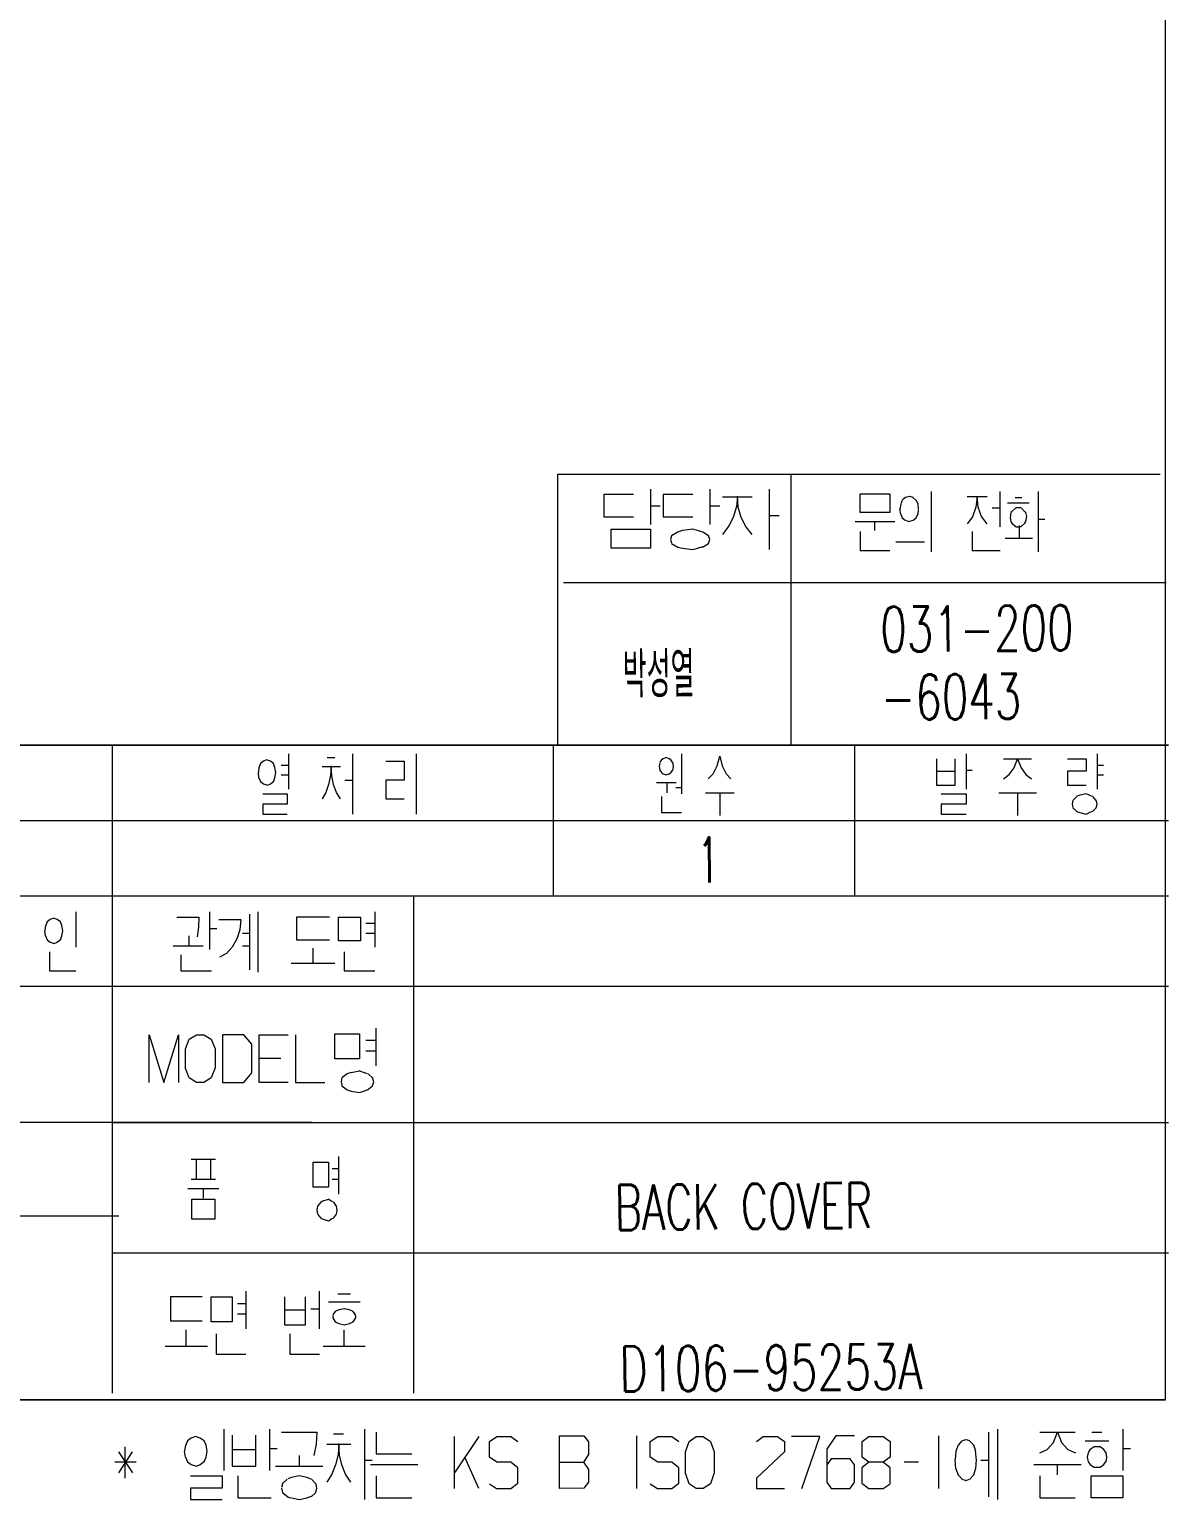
# Model space of a CAD drawing. Header units: millimetres. Extents: x 5 to 411, y 2 to 297.
# Drawn here: x 335.5 to 411.2, y 5.4 to 103 of the extents above; entities that cross this region are included whole.
import ezdxf

# ---------------------------------------------------------------- set-up
doc = ezdxf.new("R2010")
doc.units = ezdxf.units.MM
doc.layers.add('1', color=7, linetype='CONTINUOUS')
doc.styles.add('korean', font='simplex.shx', dxfattribs={"bigfont": 'whgtxt.shx'})

msp = doc.modelspace()

# ---------------------------------------------------------------- linework, layer by layer
at = {"layer": '1', "color": 18, "linetype": 'Continuous', "lineweight": 18}
for p, q in [((410.967, 12.06), (410.967, 289.06)), ((410.967, 12.06), (410.967, 289.06)), ((370.61, 73.488), (370.61, 55.489)), ((370.61, 73.488), (410.61, 73.488)), ((386.11, 55.471), (386.11, 73.488)), ((370.998, 66.302), (410.998, 66.302)), ((411.167, 55.489), (274.04, 55.489)), ((274.04, 55.489), (411.167, 55.489)), ((341.04, 55.489), (341.04, 12.489)), ((370.34, 45.489), (370.34, 55.489)), ((390.34, 45.489), (390.34, 55.489)), ((274.04, 50.489), (411.167, 50.489)), ((274.04, 45.489), (411.167, 45.489)), ((361.04, 45.489), (361.04, 12.489)), ((411.167, 39.489), (274.04, 39.489)), ((306.54, 30.489), (354.297, 30.489)), ((341.04, 30.453), (411.167, 30.453)), ((274.491, 24.273), (341.491, 24.273)), ((411.167, 21.789), (341.04, 21.789)), ((9.967, 12.06), (410.967, 12.06)), ((410.967, 12.06), (9.967, 12.06))]:
    msp.add_line(p, q, dxfattribs=at)
at = {"layer": '1', "color": 18, "linetype": 'Continuous', "lineweight": 13}
for p, q in [((376.781, 72.483), (376.781, 70.139)), ((380.722, 72.483), (380.722, 70.139)), ((384.663, 72.483), (384.663, 68.483)), ((395.396, 72.332), (395.396, 68.332)), ((399.983, 69.988), (399.983, 72.332)), ((402.513, 72.332), (402.513, 68.332)), ((375.642, 72.139), (373.673, 72.139)), ((373.673, 72.139), (373.673, 70.639)), ((376.781, 71.389), (377.427, 71.389)), ((379.583, 72.139), (377.614, 72.139)), ((377.614, 72.139), (377.614, 70.639)), ((380.722, 71.389), (381.368, 71.389)), ((381.555, 71.983), (383.524, 71.983)), ((382.478, 71.326), (382.263, 70.608)), ((382.54, 71.983), (382.478, 71.326)), ((382.601, 71.295), (382.54, 72.014)), ((382.786, 70.608), (382.601, 71.295)), ((390.688, 70.926), (390.688, 72.176)), ((390.688, 72.176), (392.661, 72.176)), ((392.661, 72.176), (392.661, 70.926)), ((393.382, 71.488), (393.32, 71.144)), ((393.485, 71.738), (393.382, 71.519)), ((393.711, 71.926), (393.505, 71.769)), ((393.978, 71.988), (393.711, 71.926)), ((394.204, 71.926), (393.998, 71.988)), ((394.409, 71.738), (394.183, 71.926)), ((394.533, 71.488), (394.43, 71.738)), ((394.574, 71.176), (394.533, 71.488)), ((397.804, 71.988), (399.12, 71.988)), ((398.38, 71.301), (398.154, 70.644)), ((398.462, 71.988), (398.38, 71.301)), ((398.524, 71.301), (398.462, 72.019)), ((398.75, 70.676), (398.524, 71.301)), ((399.449, 71.238), (399.983, 71.238)), ((400.478, 71.582), (401.917, 71.582)), ((401.033, 71.238), (400.745, 70.988)), ((400.971, 71.926), (401.423, 71.926)), ((401.197, 71.238), (401.033, 71.238)), ((401.362, 71.238), (401.197, 71.238)), ((401.629, 70.988), (401.382, 71.238)), ((373.673, 70.639), (375.642, 70.639)), ((377.614, 70.639), (379.583, 70.639)), ((382.263, 70.608), (381.986, 70.045)), ((383.094, 70.014), (382.786, 70.608)), ((384.663, 70.733), (385.309, 70.733)), ((390.359, 70.332), (392.989, 70.332)), ((392.661, 70.926), (390.688, 70.926)), ((391.674, 69.738), (391.674, 70.332)), ((393.382, 70.832), (393.32, 71.176)), ((393.382, 70.832), (393.485, 70.582)), ((393.485, 70.582), (393.69, 70.426)), ((393.711, 70.426), (393.916, 70.332)), ((393.916, 70.332), (394.204, 70.426)), ((394.204, 70.426), (394.409, 70.582)), ((394.409, 70.582), (394.533, 70.863)), ((394.533, 70.832), (394.574, 71.144)), ((398.154, 70.644), (397.804, 70.176)), ((399.12, 70.176), (398.75, 70.676)), ((400.704, 70.926), (400.642, 70.582)), ((400.642, 70.582), (400.704, 70.332)), ((400.766, 70.988), (400.704, 70.926)), ((400.704, 70.332), (400.766, 70.238)), ((401.629, 70.238), (401.691, 70.332)), ((401.691, 70.926), (401.65, 70.988)), ((401.752, 70.676), (401.691, 70.926)), ((401.691, 70.332), (401.752, 70.676)), ((402.513, 70.488), (402.944, 70.488)), ((374.165, 68.576), (374.165, 69.826)), ((374.165, 69.826), (376.781, 69.826)), ((376.781, 69.826), (376.781, 68.576)), ((378.168, 69.389), (378.106, 69.139)), ((378.599, 69.639), (378.168, 69.389)), ((378.906, 69.733), (378.568, 69.639)), ((379.583, 69.826), (378.906, 69.733)), ((379.891, 69.733), (379.552, 69.826)), ((380.229, 69.639), (379.891, 69.733)), ((380.629, 69.389), (380.26, 69.639)), ((380.722, 69.139), (380.629, 69.42)), ((381.986, 70.045), (381.555, 69.483)), ((383.524, 69.483), (383.094, 70.014)), ((390.688, 69.676), (390.688, 68.426)), ((398.133, 69.676), (398.133, 68.426)), ((400.766, 70.238), (401.054, 69.988)), ((401.033, 69.988), (401.197, 69.988)), ((401.362, 69.988), (401.218, 69.988)), ((401.259, 69.238), (401.259, 70.082)), ((401.362, 69.988), (401.629, 70.238)), ((376.781, 68.576), (374.165, 68.576)), ((378.106, 69.139), (378.168, 68.92)), ((378.168, 68.889), (378.599, 68.639)), ((378.599, 68.639), (378.906, 68.576)), ((378.906, 68.576), (379.583, 68.483)), ((379.583, 68.483), (379.922, 68.576)), ((379.891, 68.576), (380.26, 68.67)), ((380.229, 68.639), (380.629, 68.889)), ((380.629, 68.889), (380.722, 69.139)), ((390.688, 68.426), (392.661, 68.426)), ((393.053, 68.988), (394.964, 68.988)), ((398.133, 68.426), (399.983, 68.426)), ((400.314, 69.238), (402.122, 69.238)), ((352.754, 54.929), (352.754, 52.585)), ((355.317, 54.679), (355.829, 54.679)), ((356.985, 54.929), (356.985, 50.929)), ((361.216, 54.929), (361.216, 50.929)), ((377.816, 54.679), (377.608, 54.585)), ((378.01, 54.585), (377.816, 54.679)), ((378.842, 54.929), (378.842, 52.273)), ((381.208, 54.116), (381.372, 54.773)), ((381.372, 54.773), (381.535, 54.116)), ((397.723, 54.929), (397.723, 52.585)), ((406.426, 54.929), (406.426, 52.585)), ((350.783, 54.023), (350.745, 53.71)), ((350.783, 53.335), (350.745, 53.679)), ((350.896, 54.273), (350.783, 53.991)), ((351.086, 54.429), (350.896, 54.273)), ((351.294, 54.523), (351.086, 54.429)), ((351.541, 54.429), (351.294, 54.523)), ((351.749, 54.273), (351.541, 54.429)), ((351.844, 54.023), (351.749, 54.273)), ((351.901, 53.679), (351.844, 54.023)), ((351.844, 53.335), (351.901, 53.679)), ((352.261, 54.179), (352.754, 54.179)), ((354.976, 54.085), (356.189, 54.085)), ((355.582, 54.085), (355.544, 53.491)), ((355.62, 53.46), (355.582, 54.116)), ((359.207, 54.429), (360.42, 54.429)), ((360.42, 54.429), (360.42, 53.179)), ((377.385, 54.335), (377.341, 54.085)), ((377.341, 54.085), (377.385, 53.835)), ((377.504, 54.523), (377.385, 54.366)), ((377.385, 53.835), (377.504, 53.679)), ((377.623, 54.585), (377.504, 54.523)), ((377.504, 53.679), (377.623, 53.585)), ((378.01, 53.585), (378.128, 53.679)), ((378.128, 54.523), (378.024, 54.585)), ((378.247, 54.335), (378.128, 54.523)), ((378.128, 53.679), (378.247, 53.835)), ((378.292, 54.085), (378.247, 54.366)), ((378.247, 53.835), (378.292, 54.085)), ((380.941, 53.585), (381.208, 54.116)), ((381.535, 54.116), (381.803, 53.585)), ((395.754, 54.585), (395.754, 52.835)), ((395.754, 53.773), (397.002, 53.773)), ((397.002, 52.835), (397.002, 54.585)), ((397.723, 53.835), (398.132, 53.835)), ((400.203, 54.585), (402.075, 54.585)), ((400.593, 53.554), (400.905, 53.991)), ((400.905, 53.991), (401.139, 54.585)), ((401.139, 54.585), (401.373, 53.991)), ((401.373, 53.991), (401.685, 53.554)), ((404.457, 54.585), (405.705, 54.585)), ((405.705, 53.773), (404.457, 53.773)), ((404.457, 53.773), (404.457, 52.835)), ((405.705, 54.585), (405.705, 53.773)), ((406.426, 54.179), (406.836, 54.179)), ((350.783, 53.335), (350.896, 53.085)), ((350.896, 53.085), (351.086, 52.929)), ((351.086, 52.929), (351.351, 52.835)), ((351.351, 52.835), (351.541, 52.929)), ((351.541, 52.929), (351.768, 53.116)), ((351.749, 53.085), (351.844, 53.335)), ((352.261, 53.523), (352.754, 53.523)), ((355.412, 52.898), (355.222, 52.366)), ((355.544, 53.491), (355.412, 52.898)), ((355.734, 52.898), (355.62, 53.46)), ((355.924, 52.366), (355.734, 52.898)), ((356.492, 53.179), (356.985, 53.179)), ((360.42, 53.179), (359.207, 53.179)), ((359.207, 53.179), (359.207, 51.929)), ((377.177, 53.023), (378.485, 53.023)), ((377.623, 53.585), (377.816, 53.523)), ((377.816, 53.523), (378.01, 53.585)), ((377.861, 53.023), (377.861, 52.335)), ((380.614, 53.273), (380.941, 53.585)), ((381.803, 53.585), (382.115, 53.273)), ((395.754, 52.835), (397.002, 52.835)), ((400.203, 53.273), (400.593, 53.554)), ((401.685, 53.554), (402.075, 53.273)), ((404.457, 52.835), (405.705, 52.835)), ((406.426, 53.523), (406.836, 53.523)), ((351.048, 52.273), (352.659, 52.273)), ((352.659, 52.273), (352.659, 51.585)), ((355.222, 52.366), (354.976, 51.929)), ((356.189, 51.929), (355.924, 52.366)), ((359.207, 51.929), (360.42, 51.929)), ((377.504, 52.085), (377.504, 51.023)), ((378.455, 52.679), (378.842, 52.679)), ((380.42, 52.335), (382.323, 52.335)), ((381.372, 52.335), (381.372, 50.835)), ((396.066, 52.273), (397.723, 52.273)), ((397.723, 52.273), (397.723, 51.585)), ((399.891, 52.335), (402.387, 52.335)), ((401.139, 52.335), (401.139, 50.835)), ((404.808, 51.835), (404.769, 51.585)), ((405.081, 52.085), (404.808, 51.835)), ((405.276, 52.179), (405.061, 52.085)), ((405.705, 52.273), (405.276, 52.179)), ((405.9, 52.179), (405.685, 52.273)), ((406.114, 52.085), (405.9, 52.179)), ((406.368, 51.835), (406.134, 52.085)), ((406.426, 51.585), (406.368, 51.866)), ((352.659, 51.585), (351.048, 51.585)), ((351.048, 51.585), (351.048, 50.929)), ((351.048, 50.929), (352.659, 50.929)), ((377.504, 51.023), (378.842, 51.023)), ((397.723, 51.585), (396.066, 51.585)), ((396.066, 51.585), (396.066, 50.929)), ((396.066, 50.929), (397.723, 50.929)), ((404.769, 51.585), (404.808, 51.366)), ((404.808, 51.335), (405.081, 51.085)), ((405.081, 51.085), (405.276, 51.023)), ((405.276, 51.023), (405.705, 50.929)), ((405.705, 50.929), (405.919, 51.023)), ((405.9, 51.023), (406.134, 51.116)), ((406.114, 51.085), (406.368, 51.335)), ((406.368, 51.335), (406.426, 51.585)), ((336.927, 43.929), (336.733, 43.773)), ((337.141, 44.023), (336.927, 43.929)), ((337.394, 43.929), (337.141, 44.023)), ((337.607, 43.773), (337.394, 43.929)), ((338.636, 44.429), (338.636, 42.085)), ((345.342, 44.085), (346.789, 44.085)), ((346.789, 44.085), (346.767, 43.429)), ((347.513, 44.429), (347.513, 41.929)), ((348.126, 43.929), (349.574, 43.929)), ((349.574, 43.929), (349.506, 43.241)), ((350.162, 44.273), (350.162, 40.585)), ((350.704, 44.429), (350.704, 40.429)), ((355.459, 44.085), (353.287, 44.085)), ((353.287, 44.085), (353.287, 42.585)), ((356.072, 42.523), (356.072, 44.085)), ((356.072, 44.085), (357.519, 44.085)), ((357.519, 44.085), (357.519, 42.523)), ((358.469, 44.429), (358.469, 42.085)), ((336.617, 43.523), (336.578, 43.21)), ((336.617, 42.835), (336.578, 43.179)), ((336.733, 43.773), (336.617, 43.491)), ((337.704, 43.523), (337.607, 43.773)), ((337.762, 43.179), (337.704, 43.523)), ((337.704, 42.835), (337.762, 43.179)), ((346.767, 43.429), (346.676, 42.773)), ((347.513, 43.335), (347.988, 43.335)), ((349.506, 43.241), (349.325, 42.648)), ((349.687, 43.023), (350.162, 43.023)), ((357.881, 43.679), (358.469, 43.679)), ((357.881, 43.023), (358.469, 43.023)), ((336.617, 42.835), (336.733, 42.585)), ((336.733, 42.585), (336.927, 42.429)), ((336.927, 42.429), (337.199, 42.335)), ((337.199, 42.335), (337.394, 42.429)), ((337.394, 42.429), (337.627, 42.616)), ((337.607, 42.585), (337.704, 42.835)), ((345.093, 42.179), (347.083, 42.179)), ((346.133, 42.835), (346.133, 42.179)), ((349.008, 42.085), (348.624, 41.679)), ((349.325, 42.648), (349.008, 42.085)), ((349.687, 42.179), (350.162, 42.179)), ((353.287, 42.585), (355.459, 42.585)), ((354.373, 41.023), (354.373, 42.023)), ((357.519, 42.523), (356.072, 42.523)), ((336.889, 41.773), (336.889, 40.523)), ((345.59, 41.585), (345.59, 40.523)), ((348.624, 41.679), (348.171, 41.429)), ((352.925, 41.023), (355.821, 41.023)), ((356.434, 41.773), (356.434, 40.523)), ((336.889, 40.523), (338.636, 40.523)), ((345.59, 40.523), (347.626, 40.523)), ((356.434, 40.523), (358.469, 40.523)), ((343.501, 33.116), (343.501, 36.283)), ((343.501, 36.283), (344.472, 33.116)), ((344.472, 33.116), (345.443, 36.283)), ((345.443, 36.283), (345.443, 33.116)), ((346.161, 35.983), (346.646, 36.283)), ((346.646, 36.283), (347.132, 36.283)), ((347.132, 36.283), (347.617, 35.983)), ((349.791, 36.283), (348.361, 36.283)), ((348.361, 36.283), (348.361, 33.116)), ((350.302, 35.649), (349.791, 36.283)), ((350.79, 33.116), (350.79, 36.283)), ((350.79, 36.283), (352.732, 36.283)), ((353.22, 36.283), (353.22, 33.116)), ((355.829, 34.683), (355.829, 36.349)), ((355.829, 36.349), (357.464, 36.349)), ((357.464, 36.349), (357.464, 34.683)), ((358.537, 36.716), (358.537, 34.216)), ((345.905, 35.349), (346.161, 35.983)), ((345.905, 34.049), (345.905, 35.349)), ((347.617, 35.983), (347.873, 35.349)), ((347.873, 35.349), (347.873, 34.083)), ((350.302, 33.749), (350.302, 35.649)), ((357.873, 35.916), (358.537, 35.916)), ((357.873, 35.216), (358.537, 35.216)), ((352.247, 34.716), (350.79, 34.716)), ((357.464, 34.683), (355.829, 34.683)), ((346.161, 33.416), (345.905, 34.049)), ((346.646, 33.116), (346.161, 33.416)), ((347.617, 33.416), (347.132, 33.116)), ((347.873, 34.083), (347.617, 33.416)), ((349.791, 33.116), (350.302, 33.749)), ((356.289, 33.416), (356.237, 33.149)), ((356.646, 33.683), (356.289, 33.416)), ((356.902, 33.783), (356.621, 33.683)), ((356.902, 33.783), (357.464, 33.883)), ((357.719, 33.783), (357.438, 33.883)), ((358, 33.683), (357.719, 33.783)), ((358.333, 33.416), (358.026, 33.683)), ((358.409, 33.149), (358.333, 33.449)), ((347.132, 33.116), (346.646, 33.116)), ((348.361, 33.116), (349.791, 33.116)), ((352.732, 33.116), (350.79, 33.116)), ((353.22, 33.116), (355.162, 33.116)), ((356.237, 33.149), (356.289, 32.916)), ((356.289, 32.883), (356.646, 32.616)), ((356.646, 32.616), (356.902, 32.549)), ((356.902, 32.549), (357.464, 32.449)), ((357.464, 32.449), (357.745, 32.549)), ((357.719, 32.549), (358.026, 32.649)), ((358, 32.616), (358.333, 32.883)), ((358.333, 32.883), (358.409, 33.149)), ((346.281, 28.035), (347.911, 28.035)), ((346.633, 26.702), (346.633, 28.035)), ((347.559, 28.035), (347.559, 26.702)), ((354.373, 26.169), (354.373, 27.835)), ((354.373, 27.835), (355.396, 27.835)), ((355.396, 27.835), (355.396, 26.169)), ((355.651, 27.402), (356.067, 27.402)), ((356.067, 28.202), (356.067, 25.702)), ((346.281, 26.702), (347.911, 26.702)), ((355.651, 26.702), (356.067, 26.702)), ((346.073, 26.069), (348.118, 26.069)), ((346.329, 24.035), (346.329, 25.369)), ((346.329, 25.369), (347.863, 25.369)), ((347.096, 25.435), (347.096, 26.069)), ((347.863, 25.369), (347.863, 24.035)), ((355.396, 26.169), (354.373, 26.169)), ((355.044, 25.269), (355.396, 25.369)), ((355.556, 25.269), (355.38, 25.369)), ((354.661, 24.902), (354.629, 24.635)), ((354.629, 24.635), (354.661, 24.402)), ((354.885, 25.169), (354.661, 24.902)), ((355.044, 25.269), (354.869, 25.169)), ((355.731, 25.169), (355.556, 25.269)), ((355.939, 24.902), (355.747, 25.169)), ((355.987, 24.635), (355.939, 24.935)), ((355.939, 24.369), (355.987, 24.635)), ((347.863, 24.035), (346.329, 24.035)), ((354.661, 24.369), (354.885, 24.102)), ((354.885, 24.102), (355.044, 24.035)), ((355.044, 24.035), (355.396, 23.935)), ((355.396, 23.935), (355.572, 24.035)), ((355.556, 24.035), (355.747, 24.135)), ((355.731, 24.102), (355.939, 24.369)), ((347.011, 18.891), (344.912, 18.891)), ((344.912, 18.891), (344.912, 17.291)), ((347.603, 17.225), (347.603, 18.891)), ((347.603, 18.891), (349.003, 18.891)), ((349.003, 18.891), (349.003, 17.225)), ((349.921, 19.258), (349.921, 16.758)), ((352.483, 18.891), (352.483, 17.025)), ((353.883, 17.025), (353.883, 18.891)), ((354.801, 16.758), (354.801, 19.258)), ((355.394, 18.558), (357.493, 18.558)), ((356.028, 19.091), (356.858, 19.091)), ((349.353, 18.458), (349.921, 18.458)), ((349.353, 17.758), (349.921, 17.758)), ((352.483, 18.025), (353.883, 18.025)), ((354.233, 18.091), (354.801, 18.091)), ((355.678, 17.658), (355.678, 17.591)), ((355.853, 17.925), (355.7, 17.691)), ((356.093, 18.025), (355.853, 17.925)), ((356.443, 18.091), (356.115, 18.025)), ((356.793, 18.025), (356.465, 18.091)), ((357.033, 17.925), (356.793, 18.025)), ((357.208, 17.658), (357.033, 17.925)), ((357.208, 17.558), (357.186, 17.691)), ((344.912, 17.291), (347.011, 17.291)), ((345.962, 15.625), (345.962, 16.691)), ((349.003, 17.225), (347.603, 17.225)), ((352.483, 17.025), (353.883, 17.025)), ((355.678, 17.558), (355.678, 17.491)), ((355.678, 17.491), (355.853, 17.225)), ((355.853, 17.225), (356.093, 17.125)), ((356.093, 17.125), (356.465, 17.025)), ((356.443, 17.025), (356.793, 17.125)), ((356.443, 15.625), (356.443, 16.691)), ((356.793, 17.125), (357.033, 17.225)), ((357.033, 17.225), (357.208, 17.491)), ((357.208, 17.491), (357.208, 17.558)), ((344.562, 15.625), (347.361, 15.625)), ((347.953, 16.425), (347.953, 15.091)), ((352.833, 16.425), (352.833, 15.091)), ((355.044, 15.625), (357.842, 15.625)), ((347.953, 15.091), (349.921, 15.091)), ((352.833, 15.091), (354.801, 15.091)), ((348.456, 10.103), (348.456, 7.368)), ((351.483, 10.103), (351.483, 7.368)), ((352.273, 9.921), (354.633, 9.921)), ((354.633, 9.921), (354.584, 9.118)), ((355.742, 9.811), (356.406, 9.811)), ((357.783, 10.103), (357.783, 5.436)), ((358.572, 9.921), (358.572, 8.462)), ((399.211, 9.921), (399.211, 5.618)), ((399.801, 10.103), (399.801, 5.436)), ((402.609, 9.921), (404.97, 9.921)), ((403.519, 9.228), (403.789, 9.921)), ((403.789, 9.921), (404.06, 9.228)), ((406.079, 9.921), (406.743, 9.921)), ((408.12, 10.103), (408.12, 7.368)), ((341.911, 6.858), (341.911, 8.936)), ((345.899, 9.046), (345.85, 8.681)), ((346.046, 9.337), (345.899, 9.009)), ((346.292, 9.519), (346.046, 9.337)), ((346.563, 9.629), (346.292, 9.519)), ((346.883, 9.519), (346.563, 9.629)), ((347.153, 9.337), (346.883, 9.519)), ((347.276, 9.046), (347.153, 9.337)), ((347.35, 8.644), (347.276, 9.046)), ((349, 9.702), (349, 7.66)), ((350.573, 7.66), (350.573, 9.702)), ((351.483, 8.827), (352, 8.827)), ((354.584, 9.118), (354.436, 8.353)), ((355.299, 9.118), (356.873, 9.118)), ((356.086, 9.118), (356.037, 8.426)), ((356.136, 8.389), (356.086, 9.155)), ((363.766, 6.165), (363.766, 9.629)), ((365.389, 9.629), (363.766, 7.223)), ((366.079, 9.301), (366.571, 9.629)), ((366.079, 8.243), (366.079, 9.301)), ((366.571, 9.629), (367.506, 9.629)), ((367.506, 9.629), (367.973, 9.301)), ((370.732, 6.165), (370.732, 9.665)), ((370.732, 9.665), (372.355, 9.665)), ((372.355, 9.665), (372.65, 9.264)), ((372.65, 9.264), (372.65, 8.426)), ((375.876, 6.165), (375.876, 9.665)), ((376.763, 9.301), (377.255, 9.629)), ((376.763, 8.243), (376.763, 9.301)), ((377.255, 9.629), (378.19, 9.629)), ((378.19, 9.629), (378.657, 9.301)), ((379.102, 8.608), (379.348, 9.301)), ((379.348, 9.301), (379.815, 9.629)), ((379.815, 9.629), (380.282, 9.629)), ((380.282, 9.629), (380.749, 9.301)), ((380.749, 9.301), (380.995, 8.608)), ((383.803, 9.301), (384.246, 9.629)), ((384.246, 9.629), (385.205, 9.629)), ((385.205, 9.629), (385.672, 9.301)), ((385.672, 9.301), (385.672, 8.608)), ((388.01, 9.629), (386.142, 9.629)), ((386.83, 6.165), (388.01, 9.629)), ((389.07, 9.665), (388.48, 8.79)), ((388.48, 8.79), (388.48, 6.603)), ((390.324, 9.665), (389.07, 9.665)), ((390.818, 9.301), (391.261, 9.629)), ((390.818, 8.243), (390.818, 9.301)), ((391.261, 9.629), (392.22, 9.629)), ((392.22, 9.629), (392.687, 9.301)), ((392.687, 9.301), (392.687, 8.243)), ((395.913, 6.165), (395.913, 9.665)), ((397.194, 9.046), (397.047, 8.644)), ((397.44, 9.337), (397.194, 9.046)), ((397.711, 9.41), (397.465, 9.337)), ((397.981, 9.337), (397.735, 9.41)), ((398.227, 9.046), (397.957, 9.337)), ((398.375, 8.644), (398.227, 9.046)), ((403.101, 8.754), (403.519, 9.228)), ((404.06, 9.228), (404.478, 8.754)), ((405.636, 9.337), (407.21, 9.337)), ((406.226, 8.936), (405.956, 8.754)), ((406.423, 8.936), (406.226, 8.936)), ((406.62, 8.936), (406.423, 8.936)), ((406.865, 8.754), (406.62, 8.936)), ((408.12, 8.827), (408.636, 8.827)), ((342.624, 7.915), (341.222, 7.915)), ((342.378, 8.608), (341.468, 7.223)), ((341.468, 8.608), (342.402, 7.223)), ((345.899, 8.243), (345.85, 8.644)), ((345.899, 8.243), (346.046, 7.952)), ((346.046, 7.952), (346.292, 7.769)), ((346.883, 7.769), (347.178, 7.988)), ((347.153, 7.952), (347.276, 8.243)), ((347.276, 8.243), (347.35, 8.644)), ((349, 8.754), (350.573, 8.754)), ((353.453, 8.353), (353.453, 7.66)), ((356.037, 8.426), (355.865, 7.733)), ((356.283, 7.733), (356.136, 8.389)), ((357.783, 8.061), (358.299, 8.061)), ((358.572, 8.462), (360.933, 8.462)), ((365.389, 6.165), (364.454, 8.243)), ((366.571, 7.915), (366.079, 8.243)), ((367.506, 7.915), (366.571, 7.915)), ((367.973, 7.551), (367.506, 7.915)), ((370.732, 7.915), (372.33, 7.915)), ((372.65, 8.426), (372.33, 7.915)), ((372.33, 7.915), (372.65, 7.441)), ((377.255, 7.915), (376.763, 8.243)), ((378.19, 7.915), (377.255, 7.915)), ((378.657, 7.551), (378.19, 7.915)), ((379.102, 7.186), (379.102, 8.608)), ((380.995, 8.608), (380.995, 7.223)), ((385.672, 8.608), (383.803, 6.858)), ((388.775, 8.134), (388.48, 7.733)), ((390.029, 8.134), (388.775, 8.134)), ((390.324, 7.733), (390.029, 8.134)), ((391.261, 7.915), (390.794, 7.551)), ((391.261, 7.915), (390.818, 8.243)), ((392.22, 7.915), (391.261, 7.915)), ((392.687, 8.243), (392.22, 7.915)), ((392.687, 7.551), (392.22, 7.915)), ((394.559, 7.915), (393.624, 7.915)), ((397.047, 8.644), (396.998, 8.098)), ((397.047, 7.478), (396.998, 8.098)), ((398.424, 8.061), (398.35, 8.681)), ((398.375, 7.478), (398.424, 8.098)), ((398.694, 8.061), (399.211, 8.061)), ((402.609, 8.535), (403.101, 8.754)), ((404.478, 8.754), (404.994, 8.535)), ((405.833, 8.535), (405.759, 8.243)), ((405.759, 8.243), (405.833, 7.952)), ((405.956, 8.754), (405.833, 8.572)), ((405.833, 7.952), (405.956, 7.769)), ((407.013, 8.535), (406.865, 8.754)), ((406.865, 7.769), (407.013, 7.988)), ((407.062, 8.243), (407.013, 8.535)), ((407.013, 7.952), (407.062, 8.243)), ((346.243, 7.004), (348.333, 7.004)), ((346.292, 7.769), (346.637, 7.66)), ((346.637, 7.66), (346.883, 7.769)), ((348.333, 7.004), (348.333, 6.202)), ((349, 7.66), (350.573, 7.66)), ((349.393, 7.004), (349.393, 5.546)), ((351.879, 7.66), (355.027, 7.66)), ((352.936, 6.894), (352.691, 6.822)), ((353.453, 7.004), (352.936, 6.894)), ((353.969, 6.894), (353.453, 7.004)), ((354.24, 6.785), (353.969, 6.894)), ((355.619, 7.113), (355.299, 6.603)), ((355.865, 7.733), (355.619, 7.113)), ((356.529, 7.113), (356.283, 7.733)), ((356.873, 6.603), (356.529, 7.113)), ((358.179, 7.769), (361.326, 7.769)), ((358.572, 7.004), (358.572, 5.546)), ((367.973, 6.53), (367.973, 7.551)), ((372.65, 7.441), (372.65, 6.603)), ((378.657, 6.53), (378.657, 7.551)), ((379.348, 6.493), (379.102, 7.186)), ((380.995, 7.223), (380.749, 6.493)), ((383.803, 6.858), (383.803, 6.165)), ((390.324, 6.603), (390.324, 7.733)), ((390.794, 7.551), (390.794, 6.53)), ((392.687, 6.493), (392.687, 7.551)), ((397.047, 7.478), (397.194, 7.077)), ((397.194, 7.077), (397.465, 6.785)), ((397.981, 6.785), (398.227, 7.077)), ((398.227, 7.077), (398.375, 7.514)), ((402.216, 7.769), (405.363, 7.769)), ((402.609, 7.004), (402.609, 5.546)), ((403.789, 7.077), (403.789, 7.769)), ((405.956, 7.769), (406.202, 7.587)), ((406.029, 5.546), (406.029, 7.004)), ((406.029, 7.004), (408.12, 7.004)), ((406.226, 7.587), (406.423, 7.587)), ((406.423, 7.587), (406.62, 7.587)), ((406.62, 7.587), (406.865, 7.769)), ((408.12, 7.004), (408.12, 5.546)), ((348.333, 6.202), (346.243, 6.202)), ((346.243, 6.202), (346.243, 5.436)), ((352.346, 6.493), (352.273, 6.238)), ((352.273, 6.202), (352.346, 5.91)), ((352.666, 6.785), (352.322, 6.493)), ((352.346, 5.91), (352.691, 5.618)), ((354.24, 5.618), (354.559, 5.91)), ((354.559, 6.493), (354.264, 6.785)), ((354.633, 6.202), (354.559, 6.53)), ((354.559, 5.91), (354.633, 6.202)), ((366.079, 6.493), (366.547, 6.165)), ((366.547, 6.165), (367.506, 6.165)), ((367.506, 6.165), (367.973, 6.53)), ((372.355, 6.202), (370.732, 6.165)), ((372.65, 6.603), (372.355, 6.202)), ((376.763, 6.493), (377.231, 6.165)), ((377.231, 6.165), (378.19, 6.165)), ((378.19, 6.165), (378.657, 6.53)), ((379.815, 6.165), (379.348, 6.493)), ((380.282, 6.165), (379.815, 6.165)), ((380.749, 6.493), (380.282, 6.165)), ((383.803, 6.165), (385.672, 6.165)), ((388.48, 6.603), (388.775, 6.165)), ((388.775, 6.165), (390.029, 6.165)), ((390.029, 6.165), (390.324, 6.603)), ((390.794, 6.53), (391.261, 6.165)), ((391.261, 6.165), (392.22, 6.165)), ((392.22, 6.165), (392.687, 6.493)), ((397.44, 6.785), (397.735, 6.712)), ((397.711, 6.712), (397.957, 6.785)), ((346.243, 5.436), (348.333, 5.436)), ((349.393, 5.546), (351.606, 5.546)), ((352.666, 5.618), (352.912, 5.546)), ((352.936, 5.546), (353.453, 5.436)), ((353.453, 5.436), (353.994, 5.546)), ((353.969, 5.546), (354.264, 5.655)), ((358.572, 5.546), (360.933, 5.546)), ((402.609, 5.546), (404.97, 5.546)), ((408.12, 5.546), (406.029, 5.546))]:
    msp.add_line(p, q, dxfattribs=at)

# ---------------------------------------------------------------- texts
at = {"layer": '1', "color": 172, "linetype": 'Continuous', "lineweight": 18, "char_height": 3, "attachment_point": 7, "rotation": 0.5, "line_spacing_factor": 0.903614, "style": 'korean'}
for s, insert in [('\\W0.6834;031-200\\P-6043', (392.084, 57.162)), ('\\W0.4994;박성열', (374.953, 58.645)), ('\\W0.5215;1\\P ', (379.99, 41.864)), ('\\W0.6714;BACK COVER', (374.407, 23.315)), ('\\W0.6951;D106-95253A', (374.728, 12.6))]:
    msp.add_mtext(s, dxfattribs=dict(at, insert=insert))

doc.saveas('drawing.dxf')
